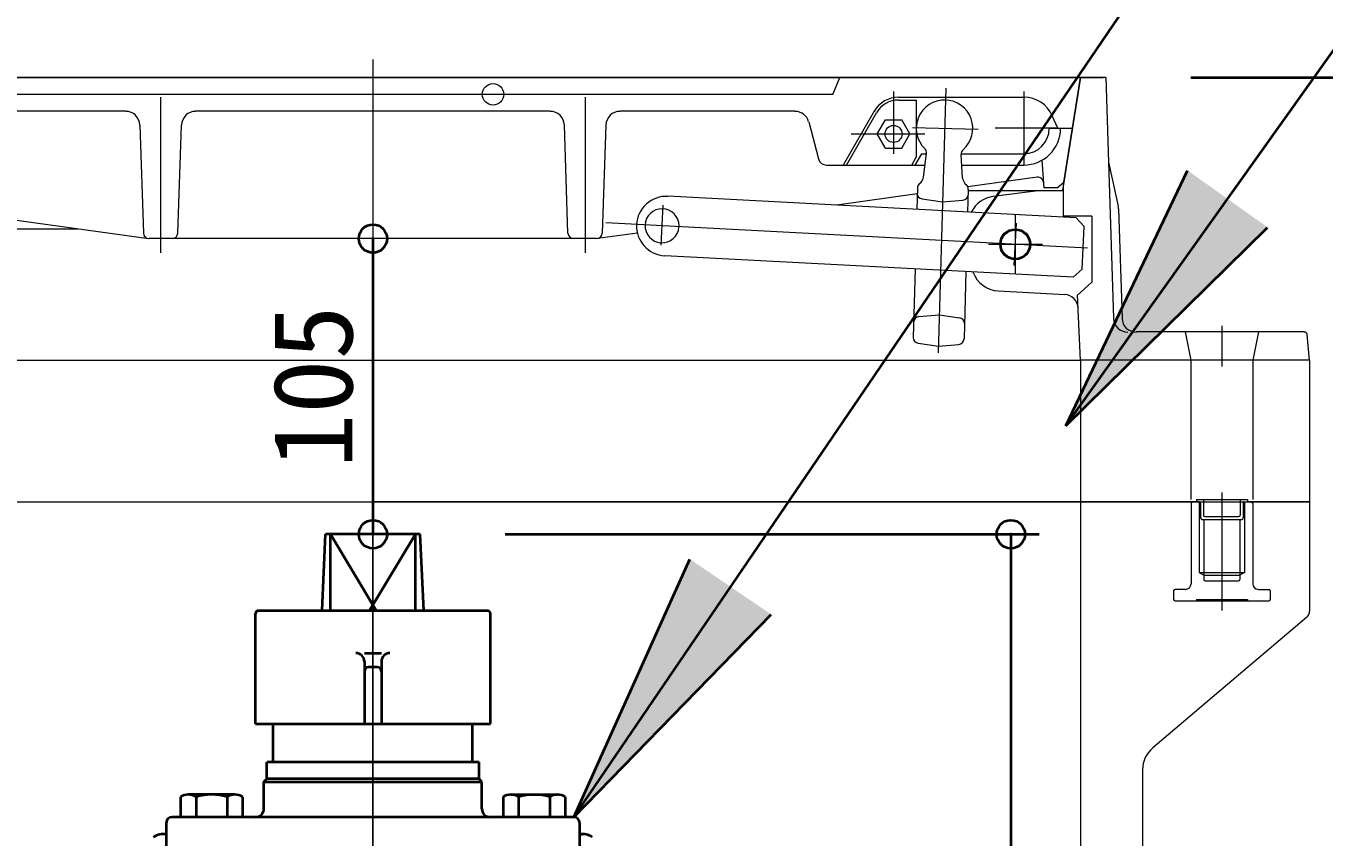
# Model space of a CAD drawing. Units: millimetres at full size, sheet at 1:20; details may follow other scales. Extents: x -5817 to 7940, y -3160 to 3160.
# Drawn here: x -897.8 to -439.1, y 2231.1 to 2517.8 of the extents above; entities that cross this region are included whole.
import ezdxf
from ezdxf.enums import TextEntityAlignment as Align

# ---------------------------------------------------------------- set-up
doc = ezdxf.new("R2010")
doc.units = ezdxf.units.MM
doc.header["$LTSCALE"] = 20
doc.header["$PDMODE"] = 32
doc.header["$PDSIZE"] = 10
for name, color, linetype, lineweight in [('0-7_TEMP01', 3, 'Continuous', 18), ('0-9_躯体', 7, 'Continuous', 9), ('0-B_消火栓', 2, 'Continuous', 40), ('0-E_寸法', 1, 'Continuous', 40)]:
    doc.layers.add(name, color=color, linetype=linetype, lineweight=lineweight)
doc.styles.add('ＭＳ ゴシック', font='')
doc.styles.get('ＭＳ ゴシック').set_extended_font_data('MS Gothic')

msp = doc.modelspace()

# ---------------------------------------------------------------- linework, layer by layer
at = {"layer": '0-7_TEMP01'}
for p, q in [((-775.25, 2506.01), (-775.25, 2349.64)), ((-572.85, 2495.79), (-575.49, 2402.26)), ((-850.25, 2492.65), (-850.25, 2437.65)), ((-700.25, 2492.65), (-700.25, 2437.65)), ((-591.25, 2494.64), (-591.25, 2472.64)), ((-584.54, 2481.96), (-561.4, 2481.31)), ((-606.26, 2479.64), (-580.25, 2479.64)), ((-673.44, 2440.32), (-672.7, 2454.42)), ((-548.25, 2451.14), (-548.25, 2430.16)), ((-522.74, 2439.31), (-692.89, 2448.22)), ((-548.64, 2433.15), (-547.86, 2448.13)), ((-557.77, 2440.65), (-538.6, 2440.65)), ((-475.25, 2411.84), (-475.25, 2397.47)), ((-775.25, 2374.64), (-775.25, 2104.64)), ((-1106.25, 2349.64), (-444.25, 2349.64)), ((-775.25, 2068.14), (-775.25, 2338.14))]:
    msp.add_line(p, q, dxfattribs=at)
at = {"layer": '0-9_躯体'}
for p, q in [((-1033.25, 2499.64), (-517.25, 2499.64)), ((-525.25, 2499.64), (-1025.25, 2499.64)), ((-532.87, 2499.64), (-643.19, 2499.64)), ((-612.75, 2493.65), (-610.25, 2499.64)), ((-525.25, 2499.64), (-531.59, 2459.65)), ((-531.11, 2462.65), (-525.25, 2499.64)), ((-516.25, 2499.64), (-525.25, 2499.64)), ((-516.25, 2499.64), (-515.29, 2469.64)), ((-612.75, 2493.65), (-952.75, 2493.65)), ((-589.48, 2492.65), (-545.25, 2492.65)), ((-589.48, 2491.64), (-583.25, 2491.64)), ((-583.25, 2491.64), (-583.25, 2471.43)), ((-545.25, 2494.64), (-545.25, 2468.65)), ((-862.59, 2487.65), (-953.95, 2487.65)), ((-712.59, 2487.65), (-837.91, 2487.65)), ((-626.1, 2487.65), (-687.91, 2487.65)), ((-598.13, 2487.65), (-609.11, 2468.65)), ((-607.95, 2468.65), (-597.27, 2487.14)), ((-857.59, 2482.81), (-856.31, 2444.58)), ((-844.19, 2444.58), (-842.91, 2482.81)), ((-706.31, 2444.58), (-707.59, 2482.81)), ((-692.91, 2482.81), (-694.18, 2444.58)), ((-621.26, 2483.92), (-617.84, 2470.88)), ((-597.02, 2479.64), (-594.13, 2484.65)), ((-594.13, 2484.65), (-588.36, 2484.65)), ((-585.48, 2479.64), (-588.36, 2484.65)), ((-533.17, 2481.65), (-555.36, 2481.65)), ((-536.25, 2481.65), (-528.1, 2481.65)), ((-533.25, 2481.65), (-535.16, 2486.04)), ((-594.13, 2474.64), (-597.02, 2479.64)), ((-588.36, 2474.64), (-585.48, 2479.64)), ((-594.13, 2474.64), (-588.36, 2474.64)), ((-581.39, 2472.64), (-583.7, 2468.65)), ((-581.39, 2472.64), (-583.7, 2468.65)), ((-581.39, 2472.64), (-579.62, 2472.64)), ((-580.64, 2464.42), (-579.6, 2472.77)), ((-567.42, 2472.64), (-545.25, 2472.64)), ((-566.85, 2464.03), (-567.41, 2472.43)), ((-614.93, 2468.65), (-580.11, 2468.65)), ((-607.95, 2468.65), (-584.86, 2468.65)), ((-584.86, 2468.65), (-583.25, 2471.43)), ((-567.15, 2468.65), (-545.25, 2468.65)), ((-538.83, 2470.34), (-538.11, 2460.64)), ((-515.29, 2469.64), (-511.88, 2454.09)), ((-515.29, 2469.64), (-513.53, 2414.49)), ((-540.52, 2464.35), (-565.02, 2460.93)), ((-977.98, 2459.88), (-854.59, 2442.66)), ((-582.85, 2460.58), (-583.06, 2452.98)), ((-582.22, 2461.97), (-581.55, 2462.61)), ((-566.04, 2462.17), (-565.4, 2461.5)), ((-564.86, 2460.07), (-565.08, 2452.04)), ((-564.87, 2459.65), (-531.25, 2459.65)), ((-539.25, 2459.65), (-556.02, 2457.55)), ((-533.43, 2460.64), (-538.11, 2460.64)), ((-533.43, 2460.64), (-531.11, 2462.65)), ((-531.25, 2450.64), (-531.25, 2461.76)), ((-526.73, 2450.03), (-671.03, 2457.6)), ((-582.91, 2458.43), (-611.34, 2454.47)), ((-554.25, 2457.77), (-556.02, 2457.55)), ((-521.25, 2450.64), (-531.25, 2450.64)), ((-523.89, 2446.88), (-526.73, 2450.03)), ((-521.25, 2450.64), (-521.25, 2427.26)), ((-511.77, 2453.18), (-510.53, 2414.49)), ((-973.25, 2446.14), (-879.53, 2446.14)), ((-524.67, 2431.9), (-523.89, 2446.88)), ((-696.18, 2442.65), (-854.32, 2442.65)), ((-681.78, 2444.63), (-695.91, 2442.66)), ((-527.83, 2429.06), (-672.13, 2436.62)), ((-583.65, 2431.99), (-584.34, 2407.72)), ((-524.67, 2431.9), (-527.83, 2429.06)), ((-565.67, 2431.04), (-566.35, 2407.21)), ((-526.23, 2422.64), (-521.25, 2427.26)), ((-554.27, 2424.16), (-530.77, 2422.89)), ((-525.25, 2399.64), (-526.23, 2422.64)), ((-582.36, 2415.07), (-575.12, 2415.67)), ((-575.12, 2415.67), (-567.92, 2414.66)), ((-446.15, 2409.65), (-505.53, 2409.65)), ((-488.25, 2409.65), (-486.25, 2399.64)), ((-462.25, 2409.65), (-464.25, 2399.64)), ((-444.25, 2399.64), (-445.16, 2408.75)), ((-582.62, 2405.68), (-575.42, 2404.68)), ((-575.42, 2404.68), (-568.19, 2405.27)), ((-961.02, 2399.64), (-525.25, 2399.64)), ((-525.25, 2399.64), (-525.25, 2349.64)), ((-444.25, 2399.64), (-525.25, 2399.64)), ((-486.25, 2399.64), (-486.25, 2350.4)), ((-464.25, 2399.64), (-464.25, 2350.4)), ((-444.25, 2399.64), (-444.25, 2349.64)), ((-1106.25, 2349.64), (-775.25, 2349.64)), ((-484.25, 2349.64), (-775.25, 2349.64)), ((-525.25, 2349.64), (-525.25, 2149.64)), ((-485.65, 2349.64), (-486.15, 2349.14)), ((-486.15, 2349.14), (-486.15, 2320.65)), ((-485.65, 2349.64), (-483.25, 2349.64)), ((-484.25, 2350.4), (-484.25, 2349.64)), ((-484.25, 2350.4), (-466.25, 2350.4)), ((-483.25, 2349.64), (-484.25, 2349.64)), ((-483.25, 2349.64), (-483.25, 2324.64)), ((-483.25, 2349.64), (-482.8, 2349.36)), ((-483.25, 2349.64), (-467.25, 2349.64)), ((-482.75, 2349.14), (-482.75, 2343.9)), ((-481.75, 2350.4), (-481.75, 2344.89)), ((-475.25, 2352.88), (-475.25, 2311.15)), ((-468.75, 2350.4), (-468.75, 2344.89)), ((-467.75, 2349.14), (-467.75, 2343.9)), ((-467.25, 2349.64), (-467.69, 2349.36)), ((-467.25, 2349.64), (-464.85, 2349.64)), ((-467.25, 2349.64), (-466.25, 2349.64)), ((-467.25, 2349.64), (-467.25, 2324.64)), ((-466.25, 2350.4), (-466.25, 2349.64)), ((-444.25, 2349.64), (-466.25, 2349.64)), ((-464.85, 2349.64), (-464.35, 2349.14)), ((-464.35, 2349.14), (-464.35, 2320.65)), ((-444.25, 2349.64), (-444.25, 2311.05)), ((-481.25, 2344.39), (-469.25, 2344.39)), ((-482.25, 2343.39), (-468.25, 2343.39)), ((-481.65, 2343.39), (-481.65, 2323.65)), ((-468.85, 2343.39), (-468.85, 2323.65)), ((-483.25, 2324.64), (-481.65, 2323.65)), ((-483.25, 2324.64), (-467.25, 2324.64)), ((-481.65, 2323.65), (-481.65, 2322.15)), ((-481.65, 2323.65), (-468.85, 2323.65)), ((-481.15, 2321.64), (-469.35, 2321.64)), ((-492.3, 2318.14), (-492.3, 2315.14)), ((-488.15, 2318.65), (-491.8, 2318.65)), ((-462.35, 2318.65), (-458.7, 2318.65)), ((-458.2, 2318.14), (-458.2, 2315.14)), ((-491.8, 2314.64), (-458.7, 2314.64)), ((-484.25, 2315.14), (-484.25, 2314.64)), ((-484.25, 2315.14), (-466.25, 2315.14)), ((-466.25, 2315.14), (-466.25, 2314.64)), ((-445.32, 2308.75), (-499.65, 2262.64)), ((-503.25, 2254.96), (-503.25, 2221.47))]:
    msp.add_line(p, q, dxfattribs=at)
for points in [[(-581.18, 2456.66), (-573.99, 2455.66), (-566.74, 2456.25)], [(-467.25, 2324.64), (-468.85, 2323.65), (-468.85, 2322.15)]]:
    msp.add_lwpolyline(points, dxfattribs=at)
for centre, radius in [((-732.79, 2493.65), 3.81), ((-591.25, 2479.64), 3), ((-548.25, 2440.65), 5.5), ((-548.25, 2440.65), 5.25), ((-548.25, 2440.65), 5)]:
    msp.add_circle(centre, radius, dxfattribs=at)
for centre, radius, start, end in [((-589.48, 2482.64), 10, 90, 150), ((-589.48, 2482.64), 9, 90, 150), ((-573.25, 2481.65), 10, 310.777, 225.984), ((-545.25, 2481.65), 11, 23.556, 90), ((-862.59, 2482.64), 5, 1.909, 90), ((-837.91, 2482.64), 5, 90, 178.091), ((-712.59, 2482.64), 5, 1.909, 90), ((-687.91, 2482.64), 5, 90, 178.091), ((-626.1, 2482.64), 5, 14.744, 90), ((-545.25, 2481.65), 9, 270, 0), ((-545.25, 2481.65), 13, 270, 0), ((-581.59, 2473.01), 2, 352.94, 45.984), ((-565.41, 2472.55), 2, 130.777, 183.821), ((-614.93, 2471.64), 3, 194.744, 270), ((-583.62, 2464.79), 3, 313.38, 352.94), ((-563.85, 2464.23), 3, 183.821, 223.381), ((-540.24, 2462.37), 2, 4.236, 97.945), ((-580.9, 2458.64), 2, 178.381, 262.04), ((-580.85, 2460.52), 2, 133.38, 178.38), ((-566.86, 2460.12), 2, 358.381, 43.381), ((-671.58, 2447.11), 10.5, 87, 177), ((-566.9, 2458.24), 2, 274.721, 358.381), ((-554.79, 2447.62), 10, 97.125, 154.22), ((-516.76, 2453.02), 5, 1.828, 12.381), ((-673.07, 2447.19), 6, 0, 355.198), ((-671.58, 2447.11), 10.5, 177, 267), ((-854.32, 2444.64), 2, 181.909, 270), ((-846.18, 2444.64), 2, 270, 358.091), ((-704.32, 2444.64), 2, 181.909, 270), ((-696.18, 2444.64), 2, 270, 358.091), ((-553.73, 2434.14), 10, 198.853, 266.907), ((-531.04, 2417.89), 5, 2.463, 86.907), ((-582.19, 2413.08), 2, 94.721, 178.38), ((-568.2, 2412.69), 2, 358.38, 82.04), ((-508.53, 2414.64), 5, 181.828, 270), ((-505.53, 2414.64), 5, 181.828, 270), ((-446.15, 2408.64), 1, 5.711, 90), ((-582.34, 2407.66), 2, 178.381, 262.04), ((-568.35, 2407.26), 2, 274.721, 358.381), ((-483.25, 2349.14), 0.5, 0, 90), ((-467.25, 2349.14), 0.5, 90, 180), ((-481.25, 2344.89), 0.5, 180, 270), ((-469.25, 2344.89), 0.5, 270, 0), ((-482.25, 2343.9), 0.5, 180, 270), ((-468.25, 2343.9), 0.5, 270, 0), ((-481.15, 2322.15), 0.5, 180, 270), ((-469.35, 2322.15), 0.5, 270, 0), ((-491.8, 2318.14), 0.5, 90, 180), ((-488.15, 2320.65), 2, 270, 0), ((-462.35, 2320.65), 2, 180, 270), ((-458.7, 2318.14), 0.5, 0, 90), ((-491.8, 2315.14), 0.5, 180, 270), ((-458.7, 2315.14), 0.5, 270, 0), ((-447.25, 2311.05), 3, 309.805, 0), ((-493.25, 2254.96), 10, 129.806, 180)]:
    msp.add_arc(centre, radius, start, end, dxfattribs=at)
at = {"layer": '0-B_消火栓'}
for p, q in [((-793.22, 2311.15), (-792, 2338.14)), ((-758.5, 2338.14), (-792, 2338.14)), ((-774.05, 2311.15), (-790.25, 2338.14)), ((-790.25, 2311.15), (-790.25, 2338.14)), ((-760.25, 2338.14), (-776.45, 2311.15)), ((-760.25, 2311.15), (-760.25, 2338.14)), ((-757.28, 2311.15), (-758.5, 2338.14)), ((-816.75, 2271.14), (-816.75, 2310.14)), ((-815.75, 2311.15), (-734.75, 2311.15)), ((-733.75, 2271.14), (-733.75, 2310.14)), ((-778.25, 2296.14), (-772.25, 2296.14)), ((-778.25, 2293.14), (-778.25, 2271.14)), ((-773.75, 2291.15), (-776.75, 2291.15)), ((-772.25, 2293.14), (-772.25, 2271.14)), ((-816.75, 2271.14), (-733.75, 2271.14)), ((-810.5, 2257.64), (-810.5, 2271.14)), ((-740, 2257.64), (-740, 2271.14)), ((-737.75, 2257.64), (-812.75, 2257.64)), ((-812.75, 2251.64), (-812.75, 2257.64)), ((-737.75, 2251.64), (-737.75, 2257.64)), ((-813.75, 2250.64), (-812.75, 2251.64)), ((-813.75, 2250.64), (-736.75, 2250.64)), ((-813.75, 2241.15), (-813.75, 2250.64)), ((-737.75, 2251.64), (-812.75, 2251.64)), ((-736.75, 2250.64), (-737.75, 2251.64)), ((-736.75, 2241.15), (-736.75, 2250.64)), ((-843.22, 2245.28), (-843.22, 2238.14)), ((-824.02, 2246.14), (-840.48, 2246.14)), ((-837.74, 2245.28), (-837.74, 2238.14)), ((-826.77, 2245.28), (-826.77, 2238.14)), ((-821.28, 2245.28), (-821.28, 2238.14)), ((-729.22, 2245.28), (-729.22, 2238.14)), ((-726.48, 2246.14), (-710.02, 2246.14)), ((-723.74, 2245.28), (-723.74, 2238.14)), ((-712.76, 2245.28), (-712.76, 2238.14)), ((-707.28, 2245.28), (-707.28, 2238.14)), ((-848.25, 2236.15), (-848.25, 2225.15)), ((-704.25, 2238.14), (-846.25, 2238.14)), ((-702.25, 2236.15), (-702.25, 2225.15)), ((-848.25, 2232.14), (-849.28, 2232.14)), ((-702.25, 2232.14), (-701.21, 2232.14))]:
    msp.add_line(p, q, dxfattribs=at)
for centre, radius, start, end in [((-815.75, 2310.14), 1, 90, 180), ((-734.75, 2310.14), 1, 0, 90), ((-781.25, 2293.14), 3, 0, 90), ((-769.25, 2293.14), 3, 90, 180), ((-776.75, 2289.64), 1.5, 90, 180), ((-773.75, 2289.64), 1.5, 0, 90), ((-840.48, 2241.32), 4.82, 55.33, 124.67), ((-832.25, 2228.15), 18, 72.259, 107.741), ((-824.02, 2241.32), 4.82, 55.33, 124.67), ((-726.48, 2241.32), 4.82, 55.33, 124.67), ((-718.25, 2228.15), 18, 72.259, 107.741), ((-710.02, 2241.32), 4.82, 55.33, 124.67), ((-816.75, 2241.15), 3, 270, 0), ((-733.75, 2241.15), 3, 180, 270), ((-846.25, 2236.15), 2, 90, 180), ((-704.25, 2236.15), 2, 0, 90), ((-849.28, 2225.76), 6.38, 80.697, 122.867), ((-701.21, 2225.76), 6.38, 57.133, 99.303)]:
    msp.add_arc(centre, radius, start, end, dxfattribs=at)
at = {"layer": '0-E_寸法'}
for p, q in [((-704.25, 2238.14), (-455.25, 2604.07)), ((-530.36, 2376.47), (-419.41, 2532.23)), ((-486.25, 2499.64), (-60.27, 2499.64)), ((-486.25, 2499.64), (-157.09, 2499.64)), ((-486.25, 2499.64), (-255.4, 2499.64)), ((-530.36, 2376.47), (-487.36, 2466.76)), ((-530.36, 2376.47), (-459.07, 2446.61)), ((-775.25, 2442.65), (-775.25, 2338.14)), ((-728.5, 2338.14), (-539.83, 2338.14)), ((-549.82, 2338.14), (-549.82, 2068.14)), ((-704.25, 2238.14), (-663.2, 2329.33)), ((-704.25, 2238.14), (-634.49, 2309.8))]:
    msp.add_line(p, q, dxfattribs=at)
for p in [(-775.25, 2442.65), (-775.25, 2338.14), (-549.82, 2338.14)]:
    msp.add_point(p, dxfattribs=at)
for points in [[(-487.36, 2466.76), (-459.07, 2446.61), (-530.36, 2376.47)], [(-663.2, 2329.33), (-634.49, 2309.8), (-704.25, 2238.14)]]:
    msp.add_solid(points, dxfattribs=at)

# ---------------------------------------------------------------- texts
at = {"layer": '0-E_寸法', "style": 'ＭＳ ゴシック'}
msp.add_text('105', height=28.15, rotation=90, dxfattribs=at).set_placement((-774.03, 2361.6), align=Align.BOTTOM_LEFT)

doc.saveas('drawing.dxf')
